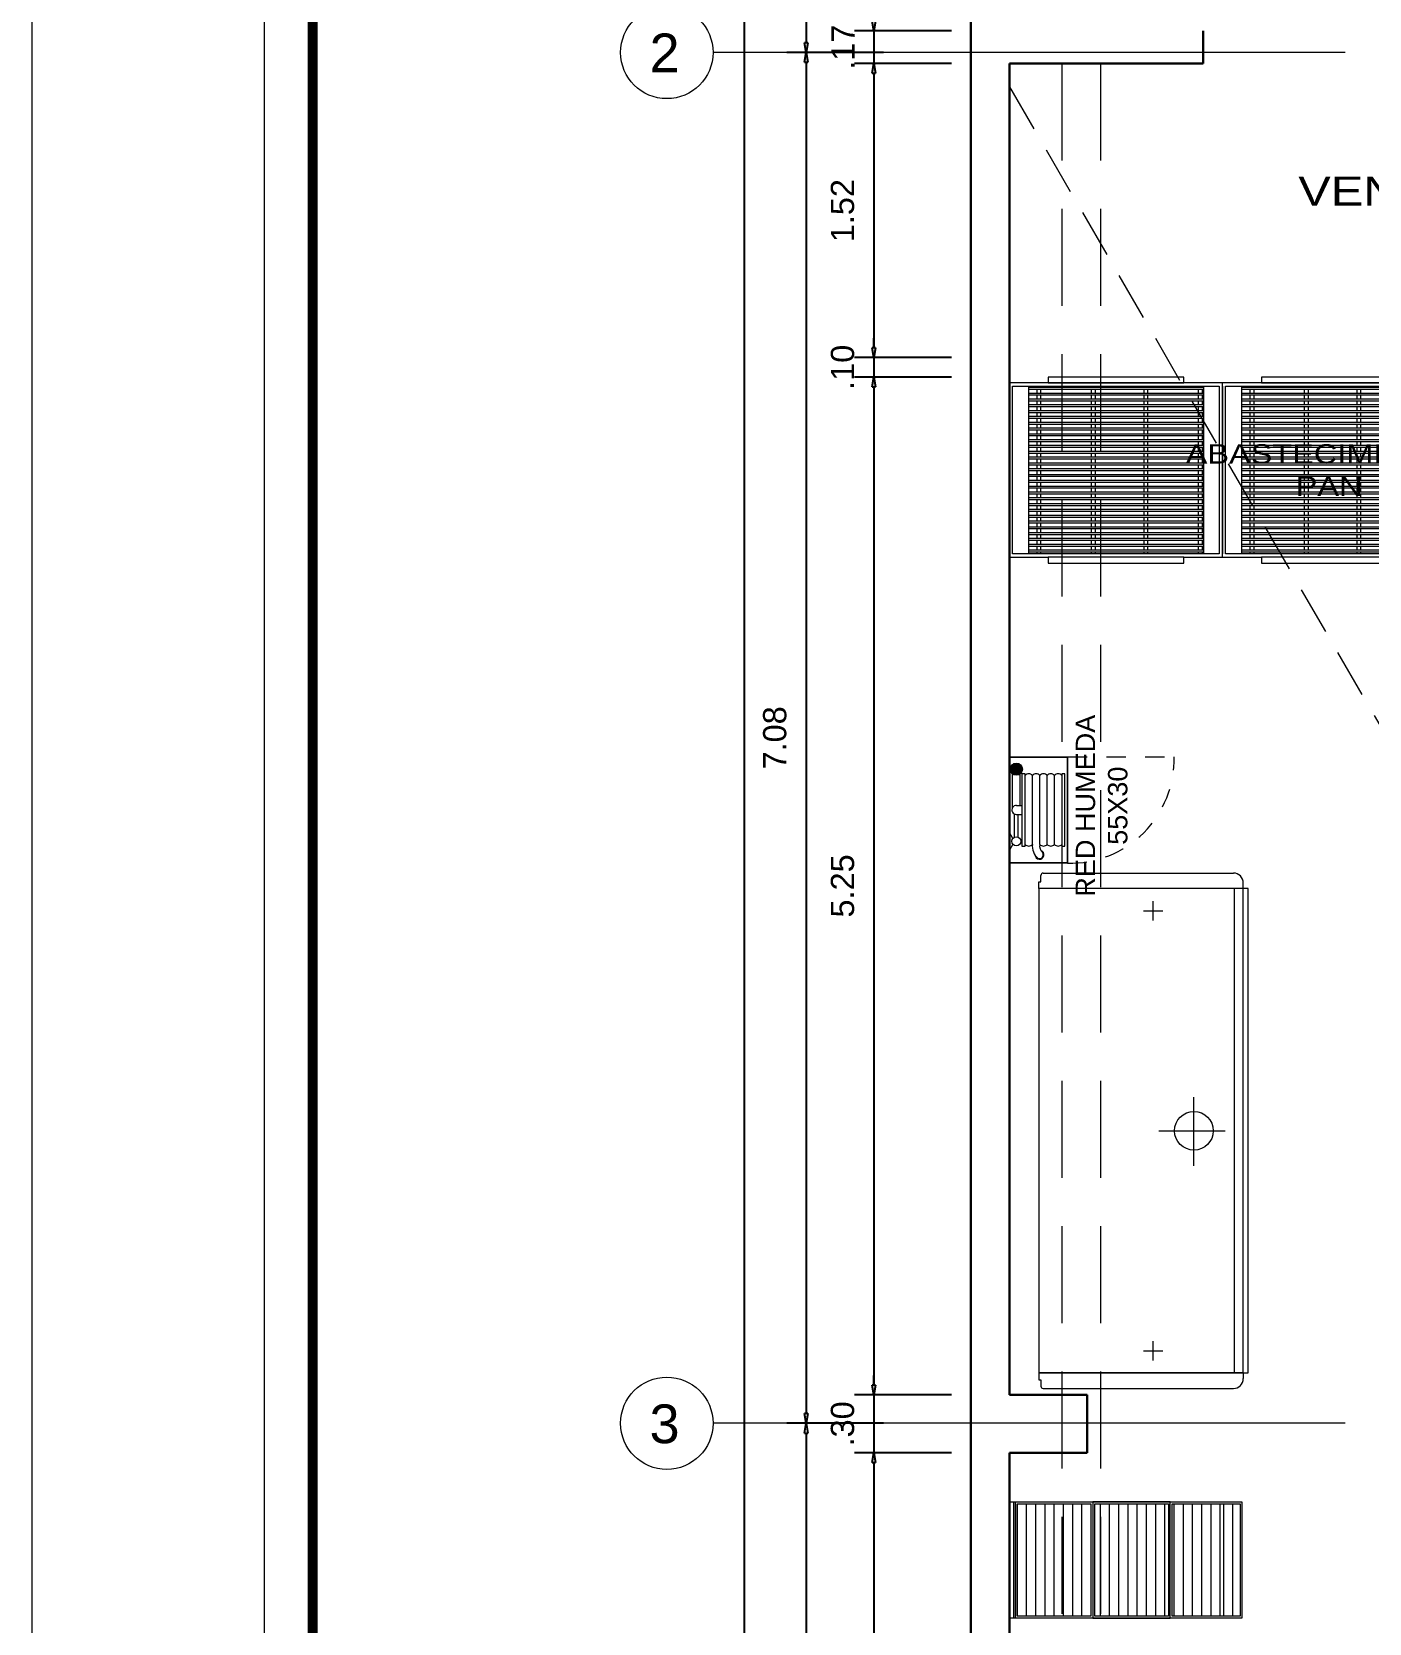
# Model space of a CAD drawing. Header units: millimetres. Extents: x 1675 to 1732.9, y 581.7 to 641.7.
# Drawn here: x 1675.05 to 1681.95, y 627.7 to 635.91 of the extents above; entities that cross this region are included whole.
import ezdxf

# ---------------------------------------------------------------- set-up
doc = ezdxf.new("R2010")
doc.units = ezdxf.units.MM
for name, pattern in [('AR-SP2-XREF GRAL$0$AR-ELC X-REF TRAST$0$HIDDEN2', [0.1875, 0.125, -0.0625]), ('DASHDOT', [25.4, 12.7, -6.35, 0, -6.35]), ('DASHED', [0.75, 0.5, -0.25]), ('HIDDEN', [0.375, 0.25, -0.125])]:
    doc.linetypes.add(name, pattern=pattern)
doc.layers.get('0').update_dxf_attribs({"lineweight": 5})
doc.layers.get('Defpoints').update_dxf_attribs({"color": 8, "lineweight": 5})
for name, color, linetype, lineweight in [('-RH', 8, 'Continuous', 5), ('0-MEMB5', 5, 'Continuous', 18), ('_MUEBLE DE FRUTAS', 8, 'Continuous', 5), ('COTAS', 8, 'Continuous', 5), ('EJES', 92, 'DASHDOT', 5), ('LFS - 303 - LINEAS', 8, 'Continuous', 5), ('LFS - 303 - LINEAS_COTAS', 8, 'DASHED', 5), ('MOBILIARIO', 8, 'Continuous', 5), ('Muros', 7, 'Continuous', 30), ('PROYECCION', 8, 'HIDDEN', 5), ('TEX', 7, 'Continuous', 5), ('texto', 7, 'Continuous', 5)]:
    doc.layers.add(name, color=color, linetype=linetype, lineweight=lineweight)
doc.styles.add('ROMANS', font='arial.ttf')
doc.styles.get("Standard").update_dxf_attribs({"font": 'arial.ttf'})
doc.styles.add('Texto peqño', font='sanss___.ttf', dxfattribs={"height": 0.12})
doc.dimstyles.new('100', dxfattribs={"dimtxt": 0.12, "dimasz": 0.05, "dimexe": 0.1, "dimexo": 0.25, "dimgap": 0.1, "dimtad": 1, "dimzin": 4, "dimdsep": 46, "dimtxsty": 'Texto peqño', "dimblk": 'CLOSEDBLANK', "dimcen": -0.05, "dimdle": 0.1, "dimclrd": 256, "dimclre": 256, "dimclrt": 256, "dimadec": 0, "dimazin": 0, "dimtfac": 1, "dimtix": 1, "dimtmove": 0, "dimatfit": 3, "dimldrblk": 'ARCHTICK', "dimfxl": 0, "dimarcsym": 0})

# ---------------------------------------------------------------- blocks, each defined once
blk = doc.blocks.new('A$C45D77332')
for p, q in [((0, 0.03, 0), (0, 0.93)), ((0.0147, 0.048, 0), (0.0147, 0.912)), ((0.0147, 0.912), (1.0829, 0.912)), ((0.098, 0.912), (0.098, 0.048, 0)), ((1.002, 0.912), (1.002, 0.048, 0)), ((1.0829, 0.912), (1.0829, 0.048, 0)), ((1.1, 0.912), (1.1, 0.048, 0)), ((1.0829, 0.048, 0), (0.0147, 0.048, 0))]:
    blk.add_line(p, q)
for points in [[(1.1, 0.912), (1.1, 0.93), (0, 0.93)], [(0.098, 0.9075), (1.002, 0.9075)], [(0.1425, 0.9075), (0.1425, 0.912)], [(0.1621, 0.9075), (0.1621, 0.912)], [(0.9, 0.96), (0.2, 0.96), (0.2, 0.93), (0.9, 0.93), (0.9, 0.96)], [(0.4236, 0.9075), (0.4236, 0.912)], [(0.4432, 0.9075), (0.4432, 0.912)], [(0.6949, 0.9075), (0.6949, 0.912)], [(0.7145, 0.9075), (0.7145, 0.912)], [(0.976, 0.9075), (0.976, 0.912)], [(0.9955, 0.9075), (0.9955, 0.912)], [(0.098, 0.8975), (1.002, 0.8975)], [(0.098, 0.8775), (1.002, 0.8775)], [(0.098, 0.8675), (1.002, 0.8675)], [(0.098, 0.8475), (1.002, 0.8475)], [(0.098, 0.8375), (1.002, 0.8375)], [(0.1425, 0.8775), (0.1425, 0.8975)], [(0.1425, 0.8475), (0.1425, 0.8675)], [(0.1425, 0.8175), (0.1425, 0.8375)], [(0.1621, 0.8775), (0.1621, 0.8975)], [(0.1621, 0.8475), (0.1621, 0.8675)], [(0.1621, 0.8175), (0.1621, 0.8375)], [(0.4236, 0.8775), (0.4236, 0.8975)], [(0.4236, 0.8475), (0.4236, 0.8675)], [(0.4236, 0.8175), (0.4236, 0.8375)], [(0.4432, 0.8775), (0.4432, 0.8975)], [(0.4432, 0.8475), (0.4432, 0.8675)], [(0.4432, 0.8175), (0.4432, 0.8375)], [(0.6949, 0.8775), (0.6949, 0.8975)], [(0.6949, 0.8475), (0.6949, 0.8675)], [(0.6949, 0.8175), (0.6949, 0.8375)], [(0.7145, 0.8775), (0.7145, 0.8975)], [(0.7145, 0.8475), (0.7145, 0.8675)], [(0.7145, 0.8175), (0.7145, 0.8375)], [(0.976, 0.8775), (0.976, 0.8975)], [(0.976, 0.8475), (0.976, 0.8675)], [(0.976, 0.8175), (0.976, 0.8375)], [(0.9955, 0.8775), (0.9955, 0.8975)], [(0.9955, 0.8475), (0.9955, 0.8675)], [(0.9955, 0.8175), (0.9955, 0.8375)], [(0.098, 0.8175), (1.002, 0.8175)], [(0.098, 0.8075), (1.002, 0.8075)], [(0.098, 0.7875), (1.002, 0.7875)], [(0.098, 0.7775), (1.002, 0.7775)], [(0.098, 0.7575), (1.002, 0.7575)], [(0.098, 0.7475), (1.002, 0.7475)], [(0.1425, 0.7875), (0.1425, 0.8075)], [(0.1425, 0.7575), (0.1425, 0.7775)], [(0.1425, 0.7275), (0.1425, 0.7475)], [(0.1621, 0.7875), (0.1621, 0.8075)], [(0.1621, 0.7575), (0.1621, 0.7775)], [(0.1621, 0.7275), (0.1621, 0.7475)], [(0.4236, 0.7875), (0.4236, 0.8075)], [(0.4236, 0.7575), (0.4236, 0.7775)], [(0.4236, 0.7275), (0.4236, 0.7475)], [(0.4432, 0.7875), (0.4432, 0.8075)], [(0.4432, 0.7575), (0.4432, 0.7775)], [(0.4432, 0.7275), (0.4432, 0.7475)], [(0.6949, 0.7875), (0.6949, 0.8075)], [(0.6949, 0.7575), (0.6949, 0.7775)], [(0.6949, 0.7275), (0.6949, 0.7475)], [(0.7145, 0.7875), (0.7145, 0.8075)], [(0.7145, 0.7575), (0.7145, 0.7775)], [(0.7145, 0.7275), (0.7145, 0.7475)], [(0.976, 0.7875), (0.976, 0.8075)], [(0.976, 0.7575), (0.976, 0.7775)], [(0.976, 0.7275), (0.976, 0.7475)], [(0.9955, 0.7875), (0.9955, 0.8075)], [(0.9955, 0.7575), (0.9955, 0.7775)], [(0.9955, 0.7275), (0.9955, 0.7475)], [(0.098, 0.7275), (1.002, 0.7275)], [(0.098, 0.7175), (1.002, 0.7175)], [(0.098, 0.6975), (1.002, 0.6975)], [(0.098, 0.6875), (1.002, 0.6875)], [(0.098, 0.6675), (1.002, 0.6675)], [(0.098, 0.6575), (1.002, 0.6575)], [(0.1425, 0.6975), (0.1425, 0.7175)], [(0.1425, 0.6675), (0.1425, 0.6875)], [(0.1425, 0.6375), (0.1425, 0.6575)], [(0.1621, 0.6975), (0.1621, 0.7175)], [(0.1621, 0.6675), (0.1621, 0.6875)], [(0.1621, 0.6375), (0.1621, 0.6575)], [(0.4236, 0.6975), (0.4236, 0.7175)], [(0.4236, 0.6675), (0.4236, 0.6875)], [(0.4236, 0.6375), (0.4236, 0.6575)], [(0.4432, 0.6975), (0.4432, 0.7175)], [(0.4432, 0.6675), (0.4432, 0.6875)], [(0.4432, 0.6375), (0.4432, 0.6575)], [(0.6949, 0.6975), (0.6949, 0.7175)], [(0.6949, 0.6675), (0.6949, 0.6875)], [(0.6949, 0.6375), (0.6949, 0.6575)], [(0.7145, 0.6975), (0.7145, 0.7175)], [(0.7145, 0.6675), (0.7145, 0.6875)], [(0.7145, 0.6375), (0.7145, 0.6575)], [(0.976, 0.6975), (0.976, 0.7175)], [(0.976, 0.6675), (0.976, 0.6875)], [(0.976, 0.6375), (0.976, 0.6575)], [(0.9955, 0.6975), (0.9955, 0.7175)], [(0.9955, 0.6675), (0.9955, 0.6875)], [(0.9955, 0.6375), (0.9955, 0.6575)], [(0.098, 0.6375), (1.002, 0.6375)], [(0.098, 0.6275), (1.002, 0.6275)], [(0.098, 0.6075), (1.002, 0.6075)], [(0.098, 0.5975), (1.002, 0.5975)], [(0.098, 0.5775), (1.002, 0.5775)], [(0.1425, 0.6075), (0.1425, 0.6275)], [(0.1425, 0.5775), (0.1425, 0.5975)], [(0.1621, 0.6075), (0.1621, 0.6275)], [(0.1621, 0.5775), (0.1621, 0.5975)], [(0.4236, 0.6075), (0.4236, 0.6275)], [(0.4236, 0.5775), (0.4236, 0.5975)], [(0.4432, 0.6075), (0.4432, 0.6275)], [(0.4432, 0.5775), (0.4432, 0.5975)], [(0.6949, 0.6075), (0.6949, 0.6275)], [(0.6949, 0.5775), (0.6949, 0.5975)], [(0.7145, 0.6075), (0.7145, 0.6275)], [(0.7145, 0.5775), (0.7145, 0.5975)], [(0.976, 0.6075), (0.976, 0.6275)], [(0.976, 0.5775), (0.976, 0.5975)], [(0.9955, 0.6075), (0.9955, 0.6275)], [(0.9955, 0.5775), (0.9955, 0.5975)], [(0.098, 0.5675), (1.002, 0.5675)], [(0.098, 0.5475), (1.002, 0.5475)], [(0.098, 0.5375), (1.002, 0.5375)], [(0.098, 0.5175), (1.002, 0.5175)], [(0.098, 0.5075), (1.002, 0.5075)], [(0.1425, 0.5475), (0.1425, 0.5675)], [(0.1425, 0.5175), (0.1425, 0.5375)], [(0.1425, 0.4875), (0.1425, 0.5075)], [(0.1621, 0.5475), (0.1621, 0.5675)], [(0.1621, 0.5175), (0.1621, 0.5375)], [(0.1621, 0.4875), (0.1621, 0.5075)], [(0.4236, 0.5475), (0.4236, 0.5675)], [(0.4236, 0.5175), (0.4236, 0.5375)], [(0.4236, 0.4875), (0.4236, 0.5075)], [(0.4432, 0.5475), (0.4432, 0.5675)], [(0.4432, 0.5175), (0.4432, 0.5375)], [(0.4432, 0.4875), (0.4432, 0.5075)], [(0.6949, 0.5475), (0.6949, 0.5675)], [(0.6949, 0.5175), (0.6949, 0.5375)], [(0.6949, 0.4875), (0.6949, 0.5075)], [(0.7145, 0.5475), (0.7145, 0.5675)], [(0.7145, 0.5175), (0.7145, 0.5375)], [(0.7145, 0.4875), (0.7145, 0.5075)], [(0.976, 0.5475), (0.976, 0.5675)], [(0.976, 0.5175), (0.976, 0.5375)], [(0.976, 0.4875), (0.976, 0.5075)], [(0.9955, 0.5475), (0.9955, 0.5675)], [(0.9955, 0.5175), (0.9955, 0.5375)], [(0.9955, 0.4875), (0.9955, 0.5075)], [(0.098, 0.4875), (1.002, 0.4875)], [(0.098, 0.4775), (1.002, 0.4775)], [(0.098, 0.4575), (1.002, 0.4575)], [(0.098, 0.4475), (1.002, 0.4475)], [(0.098, 0.4275), (1.002, 0.4275)], [(0.098, 0.4175), (1.002, 0.4175)], [(0.1425, 0.4575), (0.1425, 0.4775)], [(0.1425, 0.4275), (0.1425, 0.4475)], [(0.1425, 0.3975), (0.1425, 0.4175)], [(0.1621, 0.4575), (0.1621, 0.4775)], [(0.1621, 0.4275), (0.1621, 0.4475)], [(0.1621, 0.3975), (0.1621, 0.4175)], [(0.4236, 0.4575), (0.4236, 0.4775)], [(0.4236, 0.4275), (0.4236, 0.4475)], [(0.4236, 0.3975), (0.4236, 0.4175)], [(0.4432, 0.4575), (0.4432, 0.4775)], [(0.4432, 0.4275), (0.4432, 0.4475)], [(0.4432, 0.3975), (0.4432, 0.4175)], [(0.6949, 0.4575), (0.6949, 0.4775)], [(0.6949, 0.4275), (0.6949, 0.4475)], [(0.6949, 0.3975), (0.6949, 0.4175)], [(0.7145, 0.4575), (0.7145, 0.4775)], [(0.7145, 0.4275), (0.7145, 0.4475)], [(0.7145, 0.3975), (0.7145, 0.4175)], [(0.976, 0.4575), (0.976, 0.4775)], [(0.976, 0.4275), (0.976, 0.4475)], [(0.976, 0.3975), (0.976, 0.4175)], [(0.9955, 0.4575), (0.9955, 0.4775)], [(0.9955, 0.4275), (0.9955, 0.4475)], [(0.9955, 0.3975), (0.9955, 0.4175)], [(0.098, 0.3975), (1.002, 0.3975)], [(0.098, 0.3875), (1.002, 0.3875)], [(0.098, 0.3675), (1.002, 0.3675)], [(0.098, 0.3575), (1.002, 0.3575)], [(0.098, 0.3375), (1.002, 0.3375)], [(0.1425, 0.3675), (0.1425, 0.3875)], [(0.1425, 0.3375), (0.1425, 0.3575)], [(0.1621, 0.3675), (0.1621, 0.3875)], [(0.1621, 0.3375), (0.1621, 0.3575)], [(0.4236, 0.3675), (0.4236, 0.3875)], [(0.4236, 0.3375), (0.4236, 0.3575)], [(0.4432, 0.3675), (0.4432, 0.3875)], [(0.4432, 0.3375), (0.4432, 0.3575)], [(0.6949, 0.3675), (0.6949, 0.3875)], [(0.6949, 0.3375), (0.6949, 0.3575)], [(0.7145, 0.3675), (0.7145, 0.3875)], [(0.7145, 0.3375), (0.7145, 0.3575)], [(0.976, 0.3675), (0.976, 0.3875)], [(0.976, 0.3375), (0.976, 0.3575)], [(0.9955, 0.3675), (0.9955, 0.3875)], [(0.9955, 0.3375), (0.9955, 0.3575)], [(0.098, 0.3275), (1.002, 0.3275)], [(0.098, 0.3075), (1.002, 0.3075)], [(0.098, 0.2975), (1.002, 0.2975)], [(0.098, 0.2775), (1.002, 0.2775)], [(0.098, 0.2675), (1.002, 0.2675)], [(0.098, 0.2475), (1.002, 0.2475)], [(0.1425, 0.3075), (0.1425, 0.3275)], [(0.1425, 0.2775), (0.1425, 0.2975)], [(0.1425, 0.2475), (0.1425, 0.2675)], [(0.1621, 0.3075), (0.1621, 0.3275)], [(0.1621, 0.2775), (0.1621, 0.2975)], [(0.1621, 0.2475), (0.1621, 0.2675)], [(0.4236, 0.3075), (0.4236, 0.3275)], [(0.4236, 0.2775), (0.4236, 0.2975)], [(0.4236, 0.2475), (0.4236, 0.2675)], [(0.4432, 0.3075), (0.4432, 0.3275)], [(0.4432, 0.2775), (0.4432, 0.2975)], [(0.4432, 0.2475), (0.4432, 0.2675)], [(0.6949, 0.3075), (0.6949, 0.3275)], [(0.6949, 0.2775), (0.6949, 0.2975)], [(0.6949, 0.2475), (0.6949, 0.2675)], [(0.7145, 0.3075), (0.7145, 0.3275)], [(0.7145, 0.2775), (0.7145, 0.2975)], [(0.7145, 0.2475), (0.7145, 0.2675)], [(0.976, 0.3075), (0.976, 0.3275)], [(0.976, 0.2775), (0.976, 0.2975)], [(0.976, 0.2475), (0.976, 0.2675)], [(0.9955, 0.3075), (0.9955, 0.3275)], [(0.9955, 0.2775), (0.9955, 0.2975)], [(0.9955, 0.2475), (0.9955, 0.2675)], [(0.098, 0.2375), (1.002, 0.2375)], [(0.098, 0.2175), (1.002, 0.2175)], [(0.098, 0.2075), (1.002, 0.2075)], [(0.098, 0.1875), (1.002, 0.1875)], [(0.098, 0.1775), (1.002, 0.1775)], [(0.1425, 0.2175), (0.1425, 0.2375)], [(0.1425, 0.1875), (0.1425, 0.2075)], [(0.1425, 0.1575), (0.1425, 0.1775)], [(0.1621, 0.2175), (0.1621, 0.2375)], [(0.1621, 0.1875), (0.1621, 0.2075)], [(0.1621, 0.1575), (0.1621, 0.1775)], [(0.4236, 0.2175), (0.4236, 0.2375)], [(0.4236, 0.1875), (0.4236, 0.2075)], [(0.4236, 0.1575), (0.4236, 0.1775)], [(0.4432, 0.2175), (0.4432, 0.2375)], [(0.4432, 0.1875), (0.4432, 0.2075)], [(0.4432, 0.1575), (0.4432, 0.1775)], [(0.6949, 0.2175), (0.6949, 0.2375)], [(0.6949, 0.1875), (0.6949, 0.2075)], [(0.6949, 0.1575), (0.6949, 0.1775)], [(0.7145, 0.2175), (0.7145, 0.2375)], [(0.7145, 0.1875), (0.7145, 0.2075)], [(0.7145, 0.1575), (0.7145, 0.1775)], [(0.976, 0.2175), (0.976, 0.2375)], [(0.976, 0.1875), (0.976, 0.2075)], [(0.976, 0.1575), (0.976, 0.1775)], [(0.9955, 0.2175), (0.9955, 0.2375)], [(0.9955, 0.1875), (0.9955, 0.2075)], [(0.9955, 0.1575), (0.9955, 0.1775)], [(0.098, 0.1575), (1.002, 0.1575)], [(0.098, 0.1475), (1.002, 0.1475)], [(0.098, 0.1275), (1.002, 0.1275)], [(0.098, 0.1175), (1.002, 0.1175)], [(0.098, 0.0975), (1.002, 0.0975)], [(0.098, 0.0875), (1.002, 0.0875)], [(0.1425, 0.1275), (0.1425, 0.1475)], [(0.1425, 0.0975), (0.1425, 0.1175)], [(0.1425, 0.0675), (0.1425, 0.0875)], [(0.1621, 0.1275), (0.1621, 0.1475)], [(0.1621, 0.0975), (0.1621, 0.1175)], [(0.1621, 0.0675), (0.1621, 0.0875)], [(0.4236, 0.1275), (0.4236, 0.1475)], [(0.4236, 0.0975), (0.4236, 0.1175)], [(0.4236, 0.0675), (0.4236, 0.0875)], [(0.4432, 0.1275), (0.4432, 0.1475)], [(0.4432, 0.0975), (0.4432, 0.1175)], [(0.4432, 0.0675), (0.4432, 0.0875)], [(0.6949, 0.1275), (0.6949, 0.1475)], [(0.6949, 0.0975), (0.6949, 0.1175)], [(0.6949, 0.0675), (0.6949, 0.0875)], [(0.7145, 0.1275), (0.7145, 0.1475)], [(0.7145, 0.0975), (0.7145, 0.1175)], [(0.7145, 0.0675), (0.7145, 0.0875)], [(0.976, 0.1275), (0.976, 0.1475)], [(0.976, 0.0975), (0.976, 0.1175)], [(0.976, 0.0675), (0.976, 0.0875)], [(0.9955, 0.1275), (0.9955, 0.1475)], [(0.9955, 0.0975), (0.9955, 0.1175)], [(0.9955, 0.0675), (0.9955, 0.0875)], [(0.098, 0.0675), (1.002, 0.0675)], [(0.098, 0.0575), (1.002, 0.0575)], [(0.1425, 0.048), (0.1425, 0.0575)], [(0.1621, 0.048), (0.1621, 0.0575)], [(0.4236, 0.048), (0.4236, 0.0575)], [(0.4432, 0.048), (0.4432, 0.0575)], [(0.6949, 0.048), (0.6949, 0.0575)], [(0.7145, 0.048), (0.7145, 0.0575)], [(0.976, 0.048), (0.976, 0.0575)], [(0.9955, 0.048), (0.9955, 0.0575)]]:
    blk.add_lwpolyline(points)
at = {"elevation": 0}
for points in [[(0, 0.03), (0.2, 0.03)], [(0.9, 0.03), (0.2, 0.03), (0.2, 0), (0.9, 0), (0.9, 0.03)], [(0.9, 0.03), (1.1, 0.03), (1.1, 0.048)]]:
    blk.add_lwpolyline(points, dxfattribs=at)
blk = doc.blocks.new('A$C07883F97')
at = {"layer": '-RH'}
h = blk.add_hatch(color=256, dxfattribs=at)
h.paths.add_polyline_path([(0.2102, -0.0035, -1), (0.2102, -0.0664)])
h.paths.add_polyline_path([(0.2102, -0.0664, -0.414214), (0.1788, -0.0349), (0.2102, -0.0349)])
h.paths.add_polyline_path([(0.2102, -0.0349), (0.1788, -0.0349, -0.414214), (0.2102, -0.0035)])
for points in [[(0.275, -0.3), (-0.275, -0.3), (-0.275, 0), (0.275, 0)], [(0.273, -0.298), (-0.273, -0.298), (-0.273, -0.002), (0.273, -0.002)]]:
    blk.add_lwpolyline(points, close=True, dxfattribs=at)
at = {"layer": '-RH', "color": 8}
for points in [[(-0.1767, -0.0173), (-0.2072, 0)], [(-0.1468, -0.0173), (-0.1162, 0)], [(-0.1409, -0.025), (-0.0208, -0.025)], [(-0.1409, -0.0449), (-0.0231, -0.0449)], [(-0.0231, -0.0349), (-0.0231, -0.0641)], [(0.0117, -0.015), (0.2102, -0.015)], [(0.023, -0.0367), (0.023, -0.0641)], [(0.023, -0.0549), (0.2102, -0.0549)], [(-0.1775, -0.1181), (0.1775, -0.1181)], [(-0.1775, -0.1559), (0.1775, -0.1559)], [(-0.1775, -0.1938), (0.1775, -0.1938)], [(-0.1775, -0.2317), (0.1775, -0.2317)]]:
    blk.add_lwpolyline(points, dxfattribs=at)
for points in [[(-0.1867, -0.0802), (0.1867, -0.0802), (0.1867, -0.0641), (-0.1867, -0.0641)], [(-0.1867, -0.2856), (0.1867, -0.2856), (0.1867, -0.2695), (-0.1867, -0.2695)]]:
    blk.add_lwpolyline(points, close=True, dxfattribs=at)
at = {"layer": '-RH', "color": 8, "linetype": 'AR-SP2-XREF GRAL$0$AR-ELC X-REF TRAST$0$HIDDEN2', "ltscale": 0.5}
blk.add_lwpolyline([(0.275, -0.3), (0.275, -0.85)], dxfattribs=at)
at = {"layer": '-RH', "color": 8}
blk.add_circle((-0.1617, -0.0349), 0.0231, dxfattribs=at)
at = {"layer": '-RH'}
blk.add_circle((0.2102, -0.0349), 0.0314, dxfattribs=at)
at = {"layer": '-RH', "color": 8}
for centre, radius, start, end in [((-0.1622, -0.0991), 0.0244, 129.06162, 230.93838), ((0, -0.0349), 0.0231, 355.52585, 180), ((0.1622, -0.0991), 0.0244, 309.06162, 50.93838), ((-0.2312, -0.1545), 0.0232, 92.40709, 342.48541), ((-0.2312, -0.1545), 0.0197, 156.29712, 303.37362), ((-0.1867, -0.1994), 0.0819, 83.54283, 139.83537), ((-0.1858, -0.2007), 0.0455, 79.47975, 139.3642), ((-0.1622, -0.1749), 0.0244, 129.06162, 230.93838), ((0.1622, -0.137), 0.0244, 309.06162, 50.93838), ((0.1622, -0.1749), 0.0244, 309.06162, 50.93838), ((-0.1622, -0.2127), 0.0244, 129.06162, 230.93838), ((-0.1622, -0.2506), 0.0244, 129.06162, 230.93838), ((0.1622, -0.2127), 0.0244, 309.06162, 50.93838), ((0.1622, -0.2506), 0.0244, 309.06162, 50.93838)]:
    blk.add_arc(centre, radius, start, end, dxfattribs=at)
at = {"layer": '-RH', "color": 8, "linetype": 'AR-SP2-XREF GRAL$0$AR-ELC X-REF TRAST$0$HIDDEN2', "ltscale": 0.5}
blk.add_arc((0.2632, -0.3118), 0.5384, 178.74935, 271.25065, dxfattribs=at)
at = {"layer": 'TEX', "insert": (0.0219, -0.4757), "char_height": 0.1, "attachment_point": 5, "rotation": 0.00013, "style": 'ROMANS'}
blk.add_mtext('RED HUMEDA\\P55X30', dxfattribs=at)
blk = doc.blocks.new('A$C05B003D0')
at = {"layer": '-RH', "color": 1, "rotation": 270}
blk.add_blockref('A$C07883F97', (0, -0.275), dxfattribs=at)
blk = doc.blocks.new('_ClosedBlank')
at = {"color": 0, "linetype": 'ByBlock', "lineweight": -2}
for p, q in [((-1, 0.17), (0, 0)), ((-1, 0.17), (-1, -0.17)), ((0, 0), (-1, -0.17))]:
    blk.add_line(p, q, dxfattribs=at)
blk = doc.blocks.new('*D78')
at = {"layer": 'COTAS', "linetype": 'ByBlock', "lineweight": -2}
for p, q in [((1679.3959, 635.9685), (1679.3959, 636.0185)), ((1679.3959, 635.9185), (1679.3959, 635.7485)), ((1679.3959, 635.6985), (1679.3959, 635.6485))]:
    blk.add_line(p, q, dxfattribs=at)
at = {"layer": 'COTAS', "lineweight": -2}
for p, q in [((1679.7959, 635.9185), (1679.2959, 635.9185)), ((1679.7959, 635.7485), (1679.2959, 635.7485))]:
    blk.add_line(p, q, dxfattribs=at)
at = {"layer": 'Defpoints', "color": 0}
for p in [(1680.0959, 635.9185), (1679.3959, 635.7485), (1680.0959, 635.7485)]:
    blk.add_point(p, dxfattribs=at)
at = {"layer": 'COTAS', "lineweight": -2, "xscale": 0.05, "yscale": 0.05, "zscale": 0.05}
for p, rotation in [((1679.3959, 635.9185), 270), ((1679.3959, 635.7485), 90)]:
    blk.add_blockref('_ClosedBlank', p, dxfattribs=dict(at, rotation=rotation))
at = {"layer": 'COTAS', "insert": (1679.2359, 635.8335), "char_height": 0.12, "attachment_point": 5, "rotation": 90, "style": 'Texto peqño'}
blk.add_mtext('.17', dxfattribs=at)
blk = doc.blocks.new('_ARCHTICK')
at = {"color": 0, "linetype": 'ByBlock', "const_width": 0.15}
blk.add_lwpolyline([(-0.5, -0.5), (0.5, 0.5)], dxfattribs=at)
blk = doc.blocks.new('*D79')
at = {"layer": 'COTAS', "lineweight": -2}
for p, q in [((1679.7959, 635.7485), (1679.2959, 635.7485)), ((1679.7959, 634.2312), (1679.2959, 634.2312))]:
    blk.add_line(p, q, dxfattribs=at)
at = {"layer": 'COTAS', "linetype": 'ByBlock', "lineweight": -2}
blk.add_line((1679.3959, 635.6985), (1679.3959, 634.2812), dxfattribs=at)
at = {"layer": 'Defpoints', "color": 0}
for p in [(1680.0959, 635.7485), (1679.3959, 634.2312), (1683.3176, 634.2312, 0)]:
    blk.add_point(p, dxfattribs=at)
at = {"layer": 'COTAS', "lineweight": -2, "xscale": 0.05, "yscale": 0.05, "zscale": 0.05}
for p, rotation in [((1679.3959, 635.7485), 90), ((1679.3959, 634.2312), 270)]:
    blk.add_blockref('_ClosedBlank', p, dxfattribs=dict(at, rotation=rotation))
at = {"layer": 'COTAS', "insert": (1679.2341, 634.9898), "char_height": 0.12, "attachment_point": 5, "rotation": 90, "style": 'Texto peqño'}
blk.add_mtext('1.52', dxfattribs=at)
blk = doc.blocks.new('*D80')
at = {"layer": 'COTAS', "linetype": 'ByBlock', "lineweight": -2}
for p, q in [((1679.3959, 634.2812), (1679.3959, 634.3312)), ((1679.3959, 634.2312), (1679.3959, 634.1312)), ((1679.3959, 634.0812), (1679.3959, 634.0312))]:
    blk.add_line(p, q, dxfattribs=at)
at = {"layer": 'COTAS', "lineweight": -2}
for p, q in [((1679.7959, 634.2312), (1679.2959, 634.2312)), ((1679.7959, 634.1312), (1679.2959, 634.1312))]:
    blk.add_line(p, q, dxfattribs=at)
at = {"layer": 'Defpoints', "color": 0}
for p in [(1683.3176, 634.2312, 0), (1679.3959, 634.1312), (1683.3176, 634.1312, 0)]:
    blk.add_point(p, dxfattribs=at)
at = {"layer": 'COTAS', "lineweight": -2, "xscale": 0.05, "yscale": 0.05, "zscale": 0.05}
for p, rotation in [((1679.3959, 634.2312), 270), ((1679.3959, 634.1312), 90)]:
    blk.add_blockref('_ClosedBlank', p, dxfattribs=dict(at, rotation=rotation))
at = {"layer": 'COTAS', "insert": (1679.2341, 634.1812), "char_height": 0.12, "attachment_point": 5, "rotation": 90, "style": 'Texto peqño'}
blk.add_mtext('.10', dxfattribs=at)
blk = doc.blocks.new('*D81')
at = {"layer": 'COTAS', "lineweight": -2}
for p, q in [((1679.7959, 634.1312), (1679.2959, 634.1312)), ((1679.7959, 628.8785), (1679.2959, 628.8785))]:
    blk.add_line(p, q, dxfattribs=at)
at = {"layer": 'COTAS', "linetype": 'ByBlock', "lineweight": -2}
blk.add_line((1679.3959, 634.0812), (1679.3959, 628.9285), dxfattribs=at)
at = {"layer": 'Defpoints', "color": 0}
for p in [(1683.3176, 634.1312, 0), (1679.3959, 628.8785), (1680.0959, 628.8785)]:
    blk.add_point(p, dxfattribs=at)
at = {"layer": 'COTAS', "lineweight": -2, "xscale": 0.05, "yscale": 0.05, "zscale": 0.05}
for p, rotation in [((1679.3959, 634.1312), 90), ((1679.3959, 628.8785), 270)]:
    blk.add_blockref('_ClosedBlank', p, dxfattribs=dict(at, rotation=rotation))
at = {"layer": 'COTAS', "insert": (1679.2341, 631.5048), "char_height": 0.12, "attachment_point": 5, "rotation": 90, "style": 'Texto peqño'}
blk.add_mtext('5.25', dxfattribs=at)
blk = doc.blocks.new('*D82')
at = {"layer": 'COTAS', "linetype": 'ByBlock', "lineweight": -2}
for p, q in [((1679.3959, 628.9285), (1679.3959, 628.9785)), ((1679.3959, 628.8785), (1679.3959, 628.5785)), ((1679.3959, 628.5285), (1679.3959, 628.4785))]:
    blk.add_line(p, q, dxfattribs=at)
at = {"layer": 'COTAS', "lineweight": -2}
for p, q in [((1679.7959, 628.8785), (1679.2959, 628.8785)), ((1679.7959, 628.5785), (1679.2959, 628.5785))]:
    blk.add_line(p, q, dxfattribs=at)
at = {"layer": 'Defpoints', "color": 0}
for p in [(1680.0959, 628.8785), (1679.3959, 628.5785), (1680.0959, 628.5785)]:
    blk.add_point(p, dxfattribs=at)
at = {"layer": 'COTAS', "lineweight": -2, "xscale": 0.05, "yscale": 0.05, "zscale": 0.05}
for p, rotation in [((1679.3959, 628.8785), 270), ((1679.3959, 628.5785), 90)]:
    blk.add_blockref('_ClosedBlank', p, dxfattribs=dict(at, rotation=rotation))
at = {"layer": 'COTAS', "insert": (1679.234, 628.7285), "char_height": 0.12, "attachment_point": 5, "rotation": 90, "style": 'Texto peqño'}
blk.add_mtext('.30', dxfattribs=at)
blk = doc.blocks.new('*D83')
at = {"layer": 'COTAS', "lineweight": -2}
for p, q in [((1679.7959, 628.5785), (1679.2959, 628.5785)), ((1679.7959, 621.7785), (1679.2959, 621.7785))]:
    blk.add_line(p, q, dxfattribs=at)
at = {"layer": 'COTAS', "linetype": 'ByBlock', "lineweight": -2}
blk.add_line((1679.3959, 628.5285), (1679.3959, 621.8285), dxfattribs=at)
at = {"layer": 'Defpoints', "color": 0}
for p in [(1680.0959, 628.5785), (1679.3959, 621.7785), (1680.0959, 621.7785)]:
    blk.add_point(p, dxfattribs=at)
at = {"layer": 'COTAS', "lineweight": -2, "xscale": 0.05, "yscale": 0.05, "zscale": 0.05}
for p, rotation in [((1679.3959, 628.5785), 90), ((1679.3959, 621.7785), 270)]:
    blk.add_blockref('_ClosedBlank', p, dxfattribs=dict(at, rotation=rotation))
at = {"layer": 'COTAS', "insert": (1679.234, 625.1785), "char_height": 0.12, "attachment_point": 5, "rotation": 90, "style": 'Texto peqño'}
blk.add_mtext('6.80', dxfattribs=at)
blk = doc.blocks.new('*D95')
at = {"layer": 'COTAS', "lineweight": -2}
for p, q in [((1679.4459, 638.2285), (1678.9459, 638.2285)), ((1679.4459, 635.8064), (1678.9459, 635.8064))]:
    blk.add_line(p, q, dxfattribs=at)
at = {"layer": 'COTAS', "linetype": 'ByBlock', "lineweight": -2}
blk.add_line((1679.0459, 638.1785), (1679.0459, 635.8564), dxfattribs=at)
at = {"layer": 'Defpoints', "color": 0}
for p in [(1679.8959, 638.2285, 0), (1679.0459, 635.8064), (1679.8959, 635.8064)]:
    blk.add_point(p, dxfattribs=at)
at = {"layer": 'COTAS', "lineweight": -2, "xscale": 0.05, "yscale": 0.05, "zscale": 0.05}
for p, rotation in [((1679.0459, 638.2285), 90), ((1679.0459, 635.8064), 270)]:
    blk.add_blockref('_ClosedBlank', p, dxfattribs=dict(at, rotation=rotation))
at = {"layer": 'COTAS', "insert": (1678.8859, 637.0174), "char_height": 0.12, "attachment_point": 5, "rotation": 90, "style": 'Texto peqño'}
blk.add_mtext('2.42', dxfattribs=at)
blk = doc.blocks.new('*D96')
at = {"layer": 'COTAS', "lineweight": -2}
for p, q in [((1679.4459, 635.8064), (1678.9459, 635.8064)), ((1679.4459, 628.7314), (1678.9459, 628.7314))]:
    blk.add_line(p, q, dxfattribs=at)
at = {"layer": 'COTAS', "linetype": 'ByBlock', "lineweight": -2}
blk.add_line((1679.0459, 635.7564), (1679.0459, 628.7814), dxfattribs=at)
at = {"layer": 'Defpoints', "color": 0}
for p in [(1679.8959, 635.8064), (1679.0459, 628.7314), (1679.8959, 628.7314)]:
    blk.add_point(p, dxfattribs=at)
at = {"layer": 'COTAS', "lineweight": -2, "xscale": 0.05, "yscale": 0.05, "zscale": 0.05}
for p, rotation in [((1679.0459, 635.8064), 90), ((1679.0459, 628.7314), 270)]:
    blk.add_blockref('_ClosedBlank', p, dxfattribs=dict(at, rotation=rotation))
at = {"layer": 'COTAS', "insert": (1678.8841, 632.2689), "char_height": 0.12, "attachment_point": 5, "rotation": 90, "style": 'Texto peqño'}
blk.add_mtext('7.08', dxfattribs=at)
blk = doc.blocks.new('*D97')
at = {"layer": 'COTAS', "lineweight": -2}
for p, q in [((1679.4459, 628.7314), (1678.9459, 628.7314)), ((1679.4459, 621.6314), (1678.9459, 621.6314))]:
    blk.add_line(p, q, dxfattribs=at)
at = {"layer": 'COTAS', "linetype": 'ByBlock', "lineweight": -2}
blk.add_line((1679.0459, 628.6814), (1679.0459, 621.6814), dxfattribs=at)
at = {"layer": 'Defpoints', "color": 0}
for p in [(1679.8959, 628.7314), (1679.0459, 621.6314), (1679.8959, 621.6314)]:
    blk.add_point(p, dxfattribs=at)
at = {"layer": 'COTAS', "lineweight": -2, "xscale": 0.05, "yscale": 0.05, "zscale": 0.05}
for p, rotation in [((1679.0459, 628.7314), 90), ((1679.0459, 621.6314), 270)]:
    blk.add_blockref('_ClosedBlank', p, dxfattribs=dict(at, rotation=rotation))
at = {"layer": 'COTAS', "insert": (1678.8841, 625.1814), "char_height": 0.12, "attachment_point": 5, "rotation": 90, "style": 'Texto peqño'}
blk.add_mtext('7.10', dxfattribs=at)
blk = doc.blocks.new('*D104')
at = {"layer": 'COTAS', "lineweight": -2}
for p, q in [((1679.1257, 638.2285), (1678.6257, 638.2285)), ((1679.1257, 588.2285), (1678.6257, 588.2285))]:
    blk.add_line(p, q, dxfattribs=at)
at = {"layer": 'COTAS', "linetype": 'ByBlock', "lineweight": -2}
blk.add_line((1678.7257, 638.1785), (1678.7257, 588.2785), dxfattribs=at)
at = {"layer": 'Defpoints', "color": 0}
for p in [(1679.8959, 638.2285), (1678.7257, 588.2285), (1679.8959, 588.2285)]:
    blk.add_point(p, dxfattribs=at)
at = {"layer": 'COTAS', "lineweight": -2, "xscale": 0.05, "yscale": 0.05, "zscale": 0.05}
for p, rotation in [((1678.7257, 638.2285), 90), ((1678.7257, 588.2285), 270)]:
    blk.add_blockref('_ClosedBlank', p, dxfattribs=dict(at, rotation=rotation))
at = {"layer": 'COTAS', "insert": (1678.5639, 613.2285), "char_height": 0.12, "attachment_point": 5, "rotation": 90, "style": 'Texto peqño'}
blk.add_mtext('50.00', dxfattribs=at)

msp = doc.modelspace()

# ---------------------------------------------------------------- linework, layer by layer
msp.add_lwpolyline([(1731.7479, 640.4765), (1676.2479, 640.4765), (1676.2479, 582.8765), (1731.7479, 582.8765)], close=True)
at = {"layer": '0-MEMB5', "ltscale": 0.03, "const_width": 0.0503}
msp.add_lwpolyline([(1731.4979, 640.2265), (1676.4979, 640.2265), (1676.4979, 583.1265), (1731.4979, 583.1265)], close=True, dxfattribs=at)
at = {"layer": '_MUEBLE DE FRUTAS'}
for p, q in [((1680.0959, 628.3259), (1681.2959, 628.3259)), ((1680.0959, 627.7259), (1680.0959, 628.3259)), ((1680.0959, 627.7259), (1680.0959, 628.3259)), ((1680.0959, 628.3259), (1680.1159, 628.3259)), ((1680.1159, 628.3259), (1680.1159, 627.7259)), ((1680.1259, 627.7259), (1680.1259, 628.3259)), ((1680.1259, 628.3259), (1680.5259, 628.3259)), ((1680.1359, 627.7359), (1680.1359, 628.3159)), ((1680.1359, 628.3159), (1680.5159, 628.3159)), ((1680.1364, 627.7359), (1680.1364, 628.3159)), ((1680.184, 627.7359), (1680.184, 628.3159)), ((1680.2316, 627.7359), (1680.2316, 628.3159)), ((1680.2793, 627.7359), (1680.2793, 628.3159)), ((1680.3269, 627.7359), (1680.3269, 628.3159)), ((1680.3745, 627.7359), (1680.3745, 628.3159)), ((1680.4221, 627.7359), (1680.4221, 628.3159)), ((1680.4698, 627.7359), (1680.4698, 628.3159)), ((1680.5159, 628.3159), (1680.5159, 627.7359)), ((1680.5259, 628.3259), (1680.5259, 627.7259)), ((1680.9259, 628.3259), (1680.5259, 628.3259)), ((1680.5259, 628.3259), (1680.5259, 627.7259)), ((1680.5359, 627.7359), (1680.5359, 628.3159)), ((1680.5359, 628.3159), (1680.9159, 628.3159)), ((1680.565, 627.7359), (1680.565, 628.3159)), ((1680.6126, 627.7359), (1680.6126, 628.3159)), ((1680.6603, 627.7359), (1680.6603, 628.3159)), ((1680.7079, 627.7359), (1680.7079, 628.3159)), ((1680.7555, 627.7359), (1680.7555, 628.3159)), ((1680.8031, 627.7359), (1680.8031, 628.3159)), ((1680.8508, 627.7359), (1680.8508, 628.3159)), ((1680.8984, 627.7359), (1680.8984, 628.3159)), ((1680.9159, 628.3159), (1680.9159, 627.7359)), ((1680.9259, 627.7259), (1680.9259, 628.3259)), ((1680.9259, 627.7259), (1680.9259, 628.3259)), ((1680.9259, 628.3259), (1681.2959, 628.3259)), ((1680.9359, 627.7359), (1680.9359, 628.3159)), ((1680.9359, 628.3159), (1681.2859, 628.3159)), ((1680.946, 627.7359), (1680.946, 628.3159)), ((1680.9936, 627.7359), (1680.9936, 628.3159)), ((1681.0413, 627.7359), (1681.0413, 628.3159)), ((1681.0889, 627.7359), (1681.0889, 628.3159)), ((1681.1365, 627.7359), (1681.1365, 628.3159)), ((1681.1841, 627.7359), (1681.1841, 628.3159)), ((1681.2018, 627.7359), (1681.2018, 628.3159)), ((1681.2494, 627.7359), (1681.2494, 628.3159)), ((1681.2859, 628.3159), (1681.2859, 627.7359)), ((1681.2959, 628.3259), (1681.2959, 627.7259)), ((1681.2959, 628.3259), (1681.2959, 627.7259)), ((1681.2959, 627.7259), (1680.0959, 627.7259)), ((1680.1159, 627.7259), (1680.0959, 627.7259)), ((1680.5259, 627.7259), (1680.1259, 627.7259)), ((1680.5159, 627.7359), (1680.1359, 627.7359)), ((1680.5259, 627.7259), (1680.9259, 627.7259)), ((1680.9159, 627.7359), (1680.5359, 627.7359)), ((1681.2959, 627.7259), (1680.9259, 627.7259)), ((1681.2859, 627.7359), (1680.9359, 627.7359))]:
    msp.add_line(p, q, dxfattribs=at)
at = {"layer": 'Defpoints'}
msp.add_lwpolyline([(1732.9479, 641.6765), (1675.0479, 641.6765), (1675.0479, 581.6765), (1732.9479, 581.6765)], close=True, dxfattribs=at)
at = {"layer": 'EJES', "ltscale": 10}
for p, q in [((1681.8291, 635.8064), (1678.565, 635.8064)), ((1681.8291, 628.7314), (1678.565, 628.7314))]:
    msp.add_line(p, q, dxfattribs=at)
for centre in [(1678.3265, 635.8064), (1678.3265, 628.7314)]:
    msp.add_circle(centre, 0.2385, dxfattribs=at)
at = {"layer": 'LFS - 303 - LINEAS'}
for p, q in [((1680.2578, 631.5261), (1680.2578, 631.5591)), ((1680.2698, 631.5711), (1681.2514, 631.5711)), ((1680.2478, 631.4911), (1680.2478, 631.5261)), ((1680.2478, 631.5261), (1680.2578, 631.5261)), ((1681.3028, 631.4911), (1680.2478, 631.4911)), ((1681.3028, 631.4911), (1680.2478, 631.4911)), ((1680.2478, 631.4911), (1680.2478, 628.9911)), ((1681.3028, 631.4911), (1680.2478, 631.4911)), ((1681.2578, 628.9911), (1681.2578, 631.4911)), ((1681.3028, 631.4911), (1681.3028, 631.5197)), ((1681.3278, 631.4911), (1681.3028, 631.4911)), ((1681.3028, 628.9911), (1681.3028, 631.4911)), ((1681.3278, 628.9911), (1681.3278, 631.4911)), ((1680.8378, 631.3261), (1680.8378, 631.4261)), ((1680.7878, 631.3761), (1680.8878, 631.3761)), ((1681.0478, 630.0601), (1681.0478, 630.4145)), ((1680.8668, 630.2411), (1681.2091, 630.2411)), ((1680.7878, 629.1061), (1680.8878, 629.1061)), ((1680.8378, 629.0561), (1680.8378, 629.1561)), ((1680.2478, 628.9911), (1681.3028, 628.9911)), ((1680.2478, 628.9911), (1681.3028, 628.9911)), ((1680.2478, 628.9911), (1680.2478, 628.9561)), ((1681.3028, 628.9911), (1680.2478, 628.9911)), ((1680.2478, 628.9561), (1680.2578, 628.9561)), ((1680.2578, 628.9561), (1680.2578, 628.9231)), ((1681.3028, 628.9911), (1681.3278, 628.9911)), ((1681.3028, 628.9911), (1681.3028, 628.9625)), ((1680.2698, 628.9111), (1681.2514, 628.9111))]:
    msp.add_line(p, q, dxfattribs=at)
msp.add_circle((1681.0478, 630.2411), 0.1, dxfattribs=at)
for centre, radius, start, end in [((1680.2698, 631.5591), 0.012, 90, 180), ((1681.2514, 631.5197), 0.0514, 0, 90), ((1681.2514, 628.9625), 0.0514, 270, 0), ((1680.2698, 628.9231), 0.012, 180, 270)]:
    msp.add_arc(centre, radius, start, end, dxfattribs=at)
at = {"layer": 'LFS - 303 - LINEAS_COTAS', "elevation": 0}
msp.add_lwpolyline([(1680.3659, 635.7485), (1680.3659, 601.8485)], dxfattribs=at)
at = {"layer": 'LFS - 303 - LINEAS_COTAS'}
msp.add_lwpolyline([(1680.5659, 635.7485), (1680.5659, 601.8485)], dxfattribs=at)
at = {"layer": 'Muros'}
for p, q in [((1679.8959, 588.2285), (1679.8959, 638.2285)), ((1680.0959, 628.8785), (1680.0959, 635.7485)), ((1679.8959, 599.0973, 0), (1679.8959, 634.1112, 0)), ((1680.4959, 628.8785), (1680.0959, 628.8785)), ((1680.4959, 628.5785), (1680.4959, 628.8785)), ((1680.0959, 621.7785), (1680.0959, 628.5785)), ((1680.4959, 628.5785), (1680.0959, 628.5785))]:
    msp.add_line(p, q, dxfattribs=at)
for points in [[(1681.0959, 635.9185), (1681.0959, 635.7485)], [(1680.0959, 635.7485), (1681.0959, 635.7485)]]:
    msp.add_lwpolyline(points, dxfattribs=at)
at = {"layer": 'PROYECCION'}
msp.add_line((1680.0959, 635.6285), (1699.6959, 601.8485), dxfattribs=at)

# ---------------------------------------------------------------- block references
at = {"layer": 'LFS - 303 - LINEAS_COTAS', "rotation": 180}
msp.add_blockref('A$C05B003D0', (1680.0959, 631.6219), dxfattribs=at)
at = {"layer": 'MOBILIARIO'}
for p in [(1680.0959, 633.1712, 0), (1681.1959, 633.1712, 0)]:
    msp.add_blockref('A$C45D77332', p, dxfattribs=at)

# ---------------------------------------------------------------- texts
at = {"layer": 'EJES', "ltscale": 10}
for s, p in [('2', (1678.2371, 635.7039)), ('3', (1678.2371, 628.6289))]:
    msp.add_text(s, height=0.2, rotation=360, dxfattribs=at).set_placement(p)
at = {"layer": 'texto', "char_height": 0.1, "attachment_point": 5, "style": 'ROMANS'}
for s, insert in [('{\\H1.5x;\\W1.2;VENTA POLLO Y PAN\\P\\H0.66667x;AFORO = 01 Pers.}', (1682.8722, 634.9898)), ('{\\W1.2;ABASTECIMIENTO\\PPAN}', (1681.7459, 633.6512, 0))]:
    msp.add_mtext(s, dxfattribs=dict(at, insert=insert))

# ---------------------------------------------------------------- dimensions: what is measured, and where the dimension line sits
at = {"layer": 'COTAS'}
for base, p1, p2, picture, middle in [((1678.7257, 588.2285), (1679.8959, 638.2285), (1679.8959, 588.2285), '*D104', (1678.5639, 613.2285)), ((1679.0459, 635.8064), (1679.8959, 638.2285, 0), (1679.8959, 635.8064), '*D95', (1678.8859, 637.0174))]:
    dim = msp.add_linear_dim(base=base, p1=p1, p2=p2, angle=90, dimstyle='100', dxfattribs=at)
    dim.commit()
    dim.dimension.update_dxf_attribs({"geometry": picture, "text_midpoint": middle})
for base, p1, p2, picture, middle in [((1679.3959, 635.7485), (1680.0959, 635.9185), (1680.0959, 635.7485), '*D78', (1679.2359, 635.8335)), ((1679.0459303626, 628.7313685316), (1679.8959303626, 635.8063685316), (1679.8959303626, 628.7313685316), '*D96', (1678.884119663, 632.2688685316)), ((1679.3959, 634.2312), (1680.0959, 635.7485), (1683.3176, 634.2312, 0), '*D79', (1679.2341, 634.9898)), ((1679.3959, 634.1312), (1683.3176, 634.2312, 0), (1683.3176, 634.1312, 0), '*D80', (1679.2341, 634.1812)), ((1679.3959, 628.8785), (1683.3176, 634.1312, 0), (1680.0959, 628.8785), '*D81', (1679.2341, 631.5048)), ((1679.3959, 628.5785), (1680.0959, 628.8785), (1680.0959, 628.5785), '*D82', (1679.234, 628.7285)), ((1679.0459, 621.6314), (1679.8959, 628.7314), (1679.8959, 621.6314), '*D97', (1678.8841, 625.1814)), ((1679.3959, 621.7785), (1680.0959, 628.5785), (1680.0959, 621.7785), '*D83', (1679.234, 625.1785))]:
    dim = msp.add_linear_dim(base=base, p1=p1, p2=p2, angle=90, dimstyle='100', override={"dimtmove": 1}, dxfattribs=at)
    dim.commit()
    dim.dimension.update_dxf_attribs({"geometry": picture, "text_midpoint": middle})

doc.saveas('drawing.dxf')
